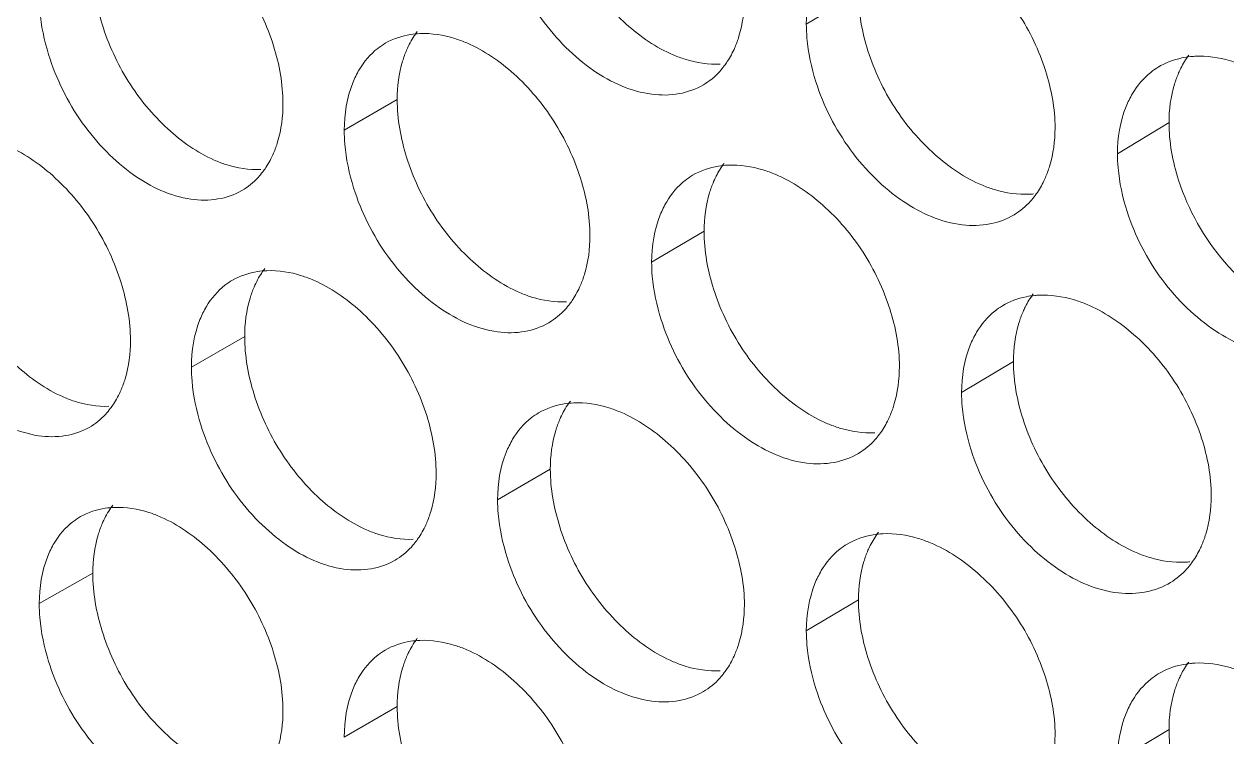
# Model space of a CAD drawing. Header units: millimetres. Extents: x 1177 to 4147, y 93 to 2194.
# Drawn here: x 2607.55 to 2623.16, y 894.5 to 903.75 of the extents above; entities that cross this region are included whole.
import ezdxf

# ---------------------------------------------------------------- set-up
doc = ezdxf.new("R2010")
doc.units = ezdxf.units.MM
doc.header["$LTSCALE"] = 0.1
doc.layers.get('0').update_dxf_attribs({"lineweight": 13})
doc.layers.add('标注', color=251, linetype='Continuous', lineweight=9)

# ---------------------------------------------------------------- blocks, each defined once
blk = doc.blocks.new('02')
at = {"layer": '标注'}
for p, q in [((4509.669, 882.92), (4508.703, 882.346)), ((4501.12, 880.946), (4500.138, 880.379)), ((4515.425, 880.52), (4514.47, 879.941)), ((4506.808, 878.505), (4505.836, 877.934)), ((4498.293, 876.552), (4497.306, 875.987)), ((4512.541, 876.091), (4511.58, 875.515)), ((4503.958, 874.097), (4502.981, 873.528)), ((4495.478, 872.164), (4494.485, 871.601)), ((4495.478, 872.164), (4494.485, 871.601)), ((4509.669, 871.67), (4508.703, 871.096)), ((4501.12, 869.696), (4500.138, 869.129)), ((4501.12, 869.696), (4500.138, 869.129)), ((4515.425, 869.27), (4514.47, 868.691))]:
    blk.add_line(p, q, dxfattribs=at)
for centre, radius, start, end in [((4515.989, 880.089), 1.662, 93.0207, 95.749), ((4512.763, 880.83), 1.64, 272.8765, 275.2009), ((4513.09, 875.668), 1.654, 92.9003, 95.1818), ((4515.644, 874.017), 1.649, 272.9969, 275.7719), ((4515.989, 868.839), 1.662, 93.0207, 95.749)]:
    blk.add_arc(centre, radius, start, end, dxfattribs=at)
for points, knots in [([(4503.958, 885.347), (4503.958, 884.986), (4504.096, 884.237), (4504.579, 883.202), (4505.304, 882.336), (4505.917, 881.911), (4506.237, 881.775)], [0, 0, 0, 0, 0.244219, 0.506251, 0.764892, 1, 1, 1, 1]), ([(4499.003, 880.872), (4499.003, 881.233), (4498.866, 881.983), (4498.385, 883.02), (4497.666, 883.889), (4497.058, 884.318), (4496.741, 884.457)], [0, 0, 0, 0, 0.244427, 0.506785, 0.765518, 1, 1, 1, 1]), ([(4513.313, 880.42), (4513.313, 880.781), (4513.172, 881.53), (4512.681, 882.563), (4511.946, 883.424), (4511.327, 883.844), (4511.004, 883.979)], [0, 0, 0, 0, 0.243576, 0.505139, 0.763987, 1, 1, 1, 1]), ([(4503.157, 883.709), (4503.298, 883.26), (4503.621, 882.615), (4504.227, 881.908), (4504.871, 881.361), (4505.614, 881.021), (4506.341, 881.027), (4506.658, 881.14), (4506.795, 881.22)], [0, 0, 0, 0, 0.286646, 0.428688, 0.564047, 0.800418, 0.903427, 1, 1, 1, 1]), ([(4495.478, 883.414), (4495.478, 883.052), (4495.615, 882.302), (4496.091, 881.265), (4496.806, 880.394), (4497.412, 879.964), (4497.729, 879.825)], [0, 0, 0, 0, 0.244732, 0.507241, 0.765812, 1, 1, 1, 1]), ([(4508.981, 883.464), (4508.935, 883.387), (4508.765, 883.038), (4508.703, 882.643), (4508.703, 882.346)], [0, 0, 0, 0, 0.2325, 1, 1, 1, 1]), ([(4509.669, 882.92), (4509.669, 882.559), (4509.808, 881.81), (4510.296, 880.776), (4511.027, 879.914), (4511.644, 879.493), (4511.966, 879.358)], [0, 0, 0, 0, 0.243882, 0.505596, 0.764283, 1, 1, 1, 1]), ([(4494.485, 882.851), (4494.485, 882.765), (4494.502, 882.403), (4494.577, 882.044), (4494.659, 881.781)], [0, 0, 0, 0, 0.239012, 1, 1, 1, 1]), ([(4507.378, 881.912), (4507.407, 881.98), (4507.514, 882.274), (4507.555, 882.591), (4507.555, 882.831)], [0, 0, 0, 0, 0.235606, 1, 1, 1, 1]), ([(4501.492, 882.209), (4501.473, 882.183), (4501.397, 882.075), (4501.334, 881.957), (4501.295, 881.865)], [0, 0, 0, 0, 0.243764, 1, 1, 1, 1]), ([(4508.703, 882.346), (4508.703, 882.26), (4508.719, 881.898), (4508.797, 881.54), (4508.88, 881.278)], [0, 0, 0, 0, 0.239196, 1, 1, 1, 1]), ([(4500.9, 881.991), (4500.851, 881.962), (4500.659, 881.833), (4500.505, 881.65), (4500.416, 881.5)], [0, 0, 0, 0, 0.244804, 1, 1, 1, 1]), ([(4501.541, 882.17), (4501.484, 882.168), (4501.261, 882.147), (4501.043, 882.074), (4500.9, 881.991)], [0, 0, 0, 0, 0.258684, 1, 1, 1, 1]), ([(4502.412, 881.996), (4502.339, 882.027), (4502.061, 882.131), (4501.759, 882.179), (4501.541, 882.17)], [0, 0, 0, 0, 0.266573, 1, 1, 1, 1]), ([(4504.693, 878.421), (4504.693, 878.782), (4504.554, 879.532), (4504.069, 880.567), (4503.343, 881.433), (4502.731, 881.859), (4502.412, 881.996)], [0, 0, 0, 0, 0.244084, 0.506123, 0.764903, 1, 1, 1, 1]), ([(4494.659, 881.781), (4494.798, 881.333), (4495.115, 880.689), (4495.709, 879.979), (4496.342, 879.428), (4497.071, 879.079), (4497.79, 879.075), (4498.104, 879.181), (4498.239, 879.259)], [0, 0, 0, 0, 0.287891, 0.430312, 0.565838, 0.801787, 0.904179, 1, 1, 1, 1]), ([(4501.295, 881.865), (4501.266, 881.797), (4501.16, 881.502), (4501.12, 881.186), (4501.12, 880.946)], [0, 0, 0, 0, 0.235219, 1, 1, 1, 1]), ([(4506.237, 881.775), (4506.31, 881.744), (4506.589, 881.641), (4506.891, 881.595), (4507.109, 881.605)], [0, 0, 0, 0, 0.26616, 1, 1, 1, 1]), ([(4507.183, 881.573), (4507.202, 881.598), (4507.277, 881.705), (4507.339, 881.821), (4507.378, 881.912)], [0, 0, 0, 0, 0.244103, 1, 1, 1, 1]), ([(4515.791, 881.768), (4515.735, 881.693), (4515.67, 881.584), (4515.616, 881.47), (4515.604, 881.44)], [0, 0, 0, 0, 0.743867, 1, 1, 1, 1]), ([(4516.789, 881.585), (4516.715, 881.615), (4516.43, 881.716), (4516.123, 881.76), (4515.901, 881.749)], [0, 0, 0, 0, 0.265755, 1, 1, 1, 1]), ([(4506.795, 881.22), (4506.907, 881.287), (4507.045, 881.401), (4507.156, 881.537), (4507.183, 881.573)], [0, 0, 0, 0, 0.744319, 1, 1, 1, 1]), ([(4515.224, 881.548), (4515.176, 881.519), (4514.988, 881.387), (4514.837, 881.206), (4514.748, 881.057)], [0, 0, 0, 0, 0.24537, 1, 1, 1, 1]), ([(4515.823, 881.743), (4515.769, 881.737), (4515.56, 881.706), (4515.358, 881.629), (4515.224, 881.548)], [0, 0, 0, 0, 0.257249, 1, 1, 1, 1]), ([(4500.416, 881.5), (4500.37, 881.423), (4500.199, 881.074), (4500.138, 880.677), (4500.138, 880.379)], [0, 0, 0, 0, 0.231788, 1, 1, 1, 1]), ([(4515.604, 881.44), (4515.574, 881.372), (4515.466, 881.077), (4515.425, 880.759), (4515.425, 880.52)], [0, 0, 0, 0, 0.235961, 1, 1, 1, 1]), ([(4508.88, 881.278), (4509.023, 880.828), (4509.35, 880.183), (4509.962, 879.477), (4510.615, 878.933), (4511.366, 878.598), (4512.099, 878.612), (4512.418, 878.729), (4512.556, 878.812)], [0, 0, 0, 0, 0.285826, 0.427621, 0.562871, 0.799523, 0.902937, 1, 1, 1, 1]), ([(4498.829, 879.954), (4498.858, 880.022), (4498.964, 880.316), (4499.003, 880.633), (4499.003, 880.872)], [0, 0, 0, 0, 0.23516, 1, 1, 1, 1]), ([(4501.12, 880.946), (4501.12, 880.585), (4501.257, 879.835), (4501.739, 878.799), (4502.46, 877.932), (4503.071, 877.506), (4503.389, 877.369)], [0, 0, 0, 0, 0.244389, 0.506579, 0.765197, 1, 1, 1, 1]), ([(4514.748, 881.057), (4514.702, 880.98), (4514.532, 880.632), (4514.47, 880.237), (4514.47, 879.941)], [0, 0, 0, 0, 0.232969, 1, 1, 1, 1]), ([(4515.425, 880.52), (4515.425, 880.159), (4515.6, 879.22), (4516.216, 878.124), (4517.032, 877.35), (4517.5, 877.067), (4517.74, 876.969)], [0, 0, 0, 0, 0.243755, 0.63494, 0.825083, 1, 1, 1, 1]), ([(4500.138, 880.379), (4500.138, 880.293), (4500.154, 879.931), (4500.23, 879.573), (4500.313, 879.31)], [0, 0, 0, 0, 0.239084, 1, 1, 1, 1]), ([(4513.134, 879.501), (4513.164, 879.568), (4513.272, 879.863), (4513.313, 880.181), (4513.313, 880.42)], [0, 0, 0, 0, 0.235903, 1, 1, 1, 1]), ([(4496.176, 876.482), (4496.176, 876.843), (4496.039, 877.593), (4495.56, 878.631), (4494.844, 879.502), (4494.239, 879.933), (4493.923, 880.073)], [0, 0, 0, 0, 0.244599, 0.507118, 0.765827, 1, 1, 1, 1]), ([(4497.729, 879.825), (4497.801, 879.794), (4498.076, 879.689), (4498.375, 879.64), (4498.591, 879.649)], [0, 0, 0, 0, 0.266662, 1, 1, 1, 1]), ([(4498.628, 879.606), (4498.648, 879.632), (4498.725, 879.742), (4498.789, 879.861), (4498.829, 879.954)], [0, 0, 0, 0, 0.243623, 1, 1, 1, 1]), ([(4507.178, 879.763), (4507.159, 879.737), (4507.084, 879.631), (4507.023, 879.515), (4506.984, 879.425)], [0, 0, 0, 0, 0.244083, 1, 1, 1, 1]), ([(4514.47, 879.941), (4514.47, 879.855), (4514.487, 879.493), (4514.564, 879.136), (4514.648, 878.874)], [0, 0, 0, 0, 0.239271, 1, 1, 1, 1]), ([(4498.239, 879.259), (4498.352, 879.324), (4498.49, 879.436), (4498.601, 879.57), (4498.628, 879.606)], [0, 0, 0, 0, 0.744037, 1, 1, 1, 1]), ([(4506.595, 879.544), (4506.547, 879.515), (4506.356, 879.385), (4506.204, 879.202), (4506.115, 879.053)], [0, 0, 0, 0, 0.245038, 1, 1, 1, 1]), ([(4507.251, 879.731), (4507.192, 879.728), (4506.965, 879.706), (4506.741, 879.63), (4506.595, 879.544)], [0, 0, 0, 0, 0.258729, 1, 1, 1, 1]), ([(4508.128, 879.561), (4508.055, 879.592), (4507.774, 879.695), (4507.471, 879.741), (4507.251, 879.731)], [0, 0, 0, 0, 0.26624, 1, 1, 1, 1]), ([(4510.428, 875.997), (4510.428, 876.358), (4510.288, 877.107), (4509.799, 878.141), (4509.067, 879.003), (4508.45, 879.426), (4508.128, 879.561)], [0, 0, 0, 0, 0.243745, 0.505466, 0.764291, 1, 1, 1, 1]), ([(4500.313, 879.31), (4500.453, 878.861), (4500.774, 878.217), (4501.376, 877.508), (4502.016, 876.96), (4502.755, 876.617), (4503.479, 876.619), (4503.795, 876.73), (4503.931, 876.81)], [0, 0, 0, 0, 0.287059, 0.429226, 0.56464, 0.800871, 0.903676, 1, 1, 1, 1]), ([(4506.984, 879.425), (4506.955, 879.357), (4506.848, 879.062), (4506.808, 878.745), (4506.808, 878.505)], [0, 0, 0, 0, 0.235516, 1, 1, 1, 1]), ([(4511.966, 879.358), (4512.039, 879.328), (4512.321, 879.226), (4512.625, 879.181), (4512.845, 879.192)], [0, 0, 0, 0, 0.265834, 1, 1, 1, 1]), ([(4512.944, 879.168), (4513, 879.245), (4513.067, 879.355), (4513.121, 879.47), (4513.134, 879.501)], [0, 0, 0, 0, 0.743715, 1, 1, 1, 1]), ([(4512.556, 878.812), (4512.668, 878.88), (4512.806, 878.995), (4512.917, 879.132), (4512.944, 879.168)], [0, 0, 0, 0, 0.744496, 1, 1, 1, 1]), ([(4492.675, 879.032), (4492.675, 878.671), (4492.811, 877.921), (4493.285, 876.882), (4493.997, 876.01), (4494.601, 875.578), (4494.917, 875.439)], [0, 0, 0, 0, 0.244904, 0.507573, 0.76612, 1, 1, 1, 1]), ([(4506.115, 879.053), (4506.069, 878.976), (4505.898, 878.627), (4505.836, 878.231), (4505.836, 877.934)], [0, 0, 0, 0, 0.232263, 1, 1, 1, 1]), ([(4514.648, 878.874), (4514.793, 878.423), (4515.124, 877.777), (4515.744, 877.074), (4516.404, 876.532), (4517.165, 876.203), (4517.903, 876.225), (4518.224, 876.346), (4518.362, 876.431)], [0, 0, 0, 0, 0.285015, 0.426566, 0.56171, 0.798641, 0.902454, 1, 1, 1, 1]), ([(4504.517, 877.503), (4504.546, 877.57), (4504.653, 877.865), (4504.693, 878.182), (4504.693, 878.421)], [0, 0, 0, 0, 0.235457, 1, 1, 1, 1]), ([(4506.808, 878.505), (4506.808, 878.144), (4506.946, 877.395), (4507.432, 876.361), (4508.16, 875.497), (4508.775, 875.074), (4509.096, 874.938)], [0, 0, 0, 0, 0.24405, 0.505923, 0.764587, 1, 1, 1, 1]), ([(4498.704, 877.774), (4498.647, 877.772), (4498.427, 877.752), (4498.211, 877.681), (4498.069, 877.599)], [0, 0, 0, 0, 0.258662, 1, 1, 1, 1]), ([(4498.667, 877.817), (4498.647, 877.791), (4498.57, 877.682), (4498.507, 877.563), (4498.468, 877.47)], [0, 0, 0, 0, 0.243602, 1, 1, 1, 1]), ([(4499.57, 877.598), (4499.498, 877.63), (4499.221, 877.735), (4498.921, 877.783), (4498.704, 877.774)], [0, 0, 0, 0, 0.266742, 1, 1, 1, 1]), ([(4505.836, 877.934), (4505.836, 877.847), (4505.853, 877.486), (4505.93, 877.128), (4506.013, 876.865)], [0, 0, 0, 0, 0.239158, 1, 1, 1, 1]), ([(4498.069, 877.599), (4498.02, 877.571), (4497.827, 877.442), (4497.673, 877.259), (4497.584, 877.109)], [0, 0, 0, 0, 0.244683, 1, 1, 1, 1]), ([(4501.842, 874.018), (4501.842, 874.379), (4501.704, 875.129), (4501.221, 876.165), (4500.499, 877.032), (4499.889, 877.46), (4499.57, 877.598)], [0, 0, 0, 0, 0.244255, 0.506454, 0.76521, 1, 1, 1, 1]), ([(4491.85, 877.402), (4491.988, 876.954), (4492.302, 876.311), (4492.894, 875.599), (4493.522, 875.047), (4494.247, 874.696), (4494.963, 874.687), (4495.276, 874.792), (4495.411, 874.869)], [0, 0, 0, 0, 0.288311, 0.430859, 0.566442, 0.80225, 0.904434, 1, 1, 1, 1]), ([(4498.468, 877.47), (4498.439, 877.402), (4498.333, 877.107), (4498.293, 876.791), (4498.293, 876.552)], [0, 0, 0, 0, 0.235071, 1, 1, 1, 1]), ([(4503.389, 877.369), (4503.462, 877.337), (4503.74, 877.234), (4504.041, 877.186), (4504.258, 877.196)], [0, 0, 0, 0, 0.266325, 1, 1, 1, 1]), ([(4504.32, 877.161), (4504.339, 877.186), (4504.415, 877.294), (4504.477, 877.411), (4504.517, 877.503)], [0, 0, 0, 0, 0.243945, 1, 1, 1, 1]), ([(4512.941, 877.315), (4512.887, 877.31), (4512.676, 877.28), (4512.472, 877.204), (4512.336, 877.123)], [0, 0, 0, 0, 0.257466, 1, 1, 1, 1]), ([(4512.909, 877.343), (4512.852, 877.267), (4512.786, 877.157), (4512.732, 877.042), (4512.719, 877.012)], [0, 0, 0, 0, 0.743694, 1, 1, 1, 1]), ([(4513.891, 877.154), (4513.817, 877.184), (4513.533, 877.286), (4513.228, 877.331), (4513.007, 877.319)], [0, 0, 0, 0, 0.265915, 1, 1, 1, 1]), ([(4497.584, 877.109), (4497.538, 877.032), (4497.367, 876.682), (4497.306, 876.285), (4497.306, 875.987)], [0, 0, 0, 0, 0.231548, 1, 1, 1, 1]), ([(4503.931, 876.81), (4504.044, 876.876), (4504.182, 876.989), (4504.293, 877.125), (4504.32, 877.161)], [0, 0, 0, 0, 0.744227, 1, 1, 1, 1]), ([(4512.336, 877.123), (4512.288, 877.094), (4512.099, 876.963), (4511.948, 876.781), (4511.859, 876.632)], [0, 0, 0, 0, 0.245262, 1, 1, 1, 1]), ([(4516.208, 873.6), (4516.208, 873.961), (4516.067, 874.71), (4515.574, 875.741), (4514.836, 876.601), (4514.214, 877.02), (4513.891, 877.154)], [0, 0, 0, 0, 0.243409, 0.504813, 0.763684, 1, 1, 1, 1]), ([(4506.013, 876.865), (4506.155, 876.415), (4506.48, 875.771), (4507.089, 875.064), (4507.737, 874.518), (4508.484, 874.181), (4509.215, 874.191), (4509.533, 874.306), (4509.67, 874.388)], [0, 0, 0, 0, 0.286235, 0.428153, 0.563457, 0.799968, 0.903181, 1, 1, 1, 1]), ([(4512.719, 877.012), (4512.69, 876.944), (4512.582, 876.649), (4512.541, 876.331), (4512.541, 876.091)], [0, 0, 0, 0, 0.235813, 1, 1, 1, 1]), ([(4511.859, 876.632), (4511.813, 876.555), (4511.643, 876.207), (4511.58, 875.812), (4511.58, 875.515)], [0, 0, 0, 0, 0.232735, 1, 1, 1, 1]), ([(4496.002, 875.565), (4496.031, 875.632), (4496.137, 875.927), (4496.176, 876.243), (4496.176, 876.482)], [0, 0, 0, 0, 0.235011, 1, 1, 1, 1]), ([(4498.293, 876.552), (4498.293, 876.19), (4498.43, 875.441), (4498.909, 874.404), (4499.627, 873.535), (4500.236, 873.107), (4500.554, 872.969)], [0, 0, 0, 0, 0.24456, 0.50691, 0.765504, 1, 1, 1, 1]), ([(4497.306, 875.987), (4497.306, 875.901), (4497.322, 875.538), (4497.398, 875.18), (4497.48, 874.917)], [0, 0, 0, 0, 0.239048, 1, 1, 1, 1]), ([(4510.25, 875.078), (4510.28, 875.146), (4510.387, 875.44), (4510.428, 875.758), (4510.428, 875.997)], [0, 0, 0, 0, 0.235754, 1, 1, 1, 1]), ([(4512.541, 876.091), (4512.541, 875.73), (4512.681, 874.982), (4513.171, 873.949), (4513.905, 873.088), (4514.524, 872.669), (4514.847, 872.535)], [0, 0, 0, 0, 0.243714, 0.505271, 0.763981, 1, 1, 1, 1]), ([(4495.803, 875.218), (4495.823, 875.244), (4495.9, 875.353), (4495.962, 875.472), (4496.002, 875.565)], [0, 0, 0, 0, 0.243534, 1, 1, 1, 1]), ([(4494.917, 875.439), (4494.988, 875.407), (4495.262, 875.301), (4495.56, 875.252), (4495.775, 875.26)], [0, 0, 0, 0, 0.266833, 1, 1, 1, 1]), ([(4504.391, 875.322), (4504.332, 875.32), (4504.107, 875.298), (4503.886, 875.223), (4503.742, 875.139)], [0, 0, 0, 0, 0.258706, 1, 1, 1, 1]), ([(4504.329, 875.358), (4504.31, 875.332), (4504.235, 875.225), (4504.173, 875.108), (4504.134, 875.016)], [0, 0, 0, 0, 0.243924, 1, 1, 1, 1]), ([(4505.264, 875.15), (4505.191, 875.181), (4504.912, 875.285), (4504.609, 875.332), (4504.391, 875.322)], [0, 0, 0, 0, 0.266406, 1, 1, 1, 1]), ([(4511.58, 875.515), (4511.58, 875.429), (4511.597, 875.067), (4511.675, 874.71), (4511.758, 874.448)], [0, 0, 0, 0, 0.239233, 1, 1, 1, 1]), ([(4495.411, 874.869), (4495.525, 874.933), (4495.664, 875.047), (4495.776, 875.183), (4495.803, 875.218)], [0, 0, 0, 0, 0.743822, 1, 1, 1, 1]), ([(4503.742, 875.139), (4503.693, 875.11), (4503.502, 874.981), (4503.349, 874.798), (4503.26, 874.648)], [0, 0, 0, 0, 0.244922, 1, 1, 1, 1]), ([(4507.555, 871.581), (4507.555, 871.942), (4507.415, 872.691), (4506.928, 873.725), (4506.199, 874.59), (4505.585, 875.014), (4505.264, 875.15)], [0, 0, 0, 0, 0.243914, 0.505794, 0.764596, 1, 1, 1, 1]), ([(4510.058, 874.742), (4510.115, 874.819), (4510.183, 874.93), (4510.237, 875.047), (4510.25, 875.078)], [0, 0, 0, 0, 0.74354, 1, 1, 1, 1]), ([(4497.48, 874.917), (4497.62, 874.468), (4497.939, 873.825), (4498.537, 873.115), (4499.173, 872.566), (4499.907, 872.22), (4500.629, 872.219), (4500.944, 872.327), (4501.08, 872.406)], [0, 0, 0, 0, 0.287474, 0.429768, 0.565237, 0.801327, 0.903927, 1, 1, 1, 1]), ([(4504.134, 875.016), (4504.105, 874.949), (4503.998, 874.654), (4503.958, 874.337), (4503.958, 874.097)], [0, 0, 0, 0, 0.235368, 1, 1, 1, 1]), ([(4509.096, 874.938), (4509.169, 874.908), (4509.449, 874.805), (4509.753, 874.759), (4509.971, 874.77)], [0, 0, 0, 0, 0.265996, 1, 1, 1, 1]), ([(4503.26, 874.648), (4503.214, 874.571), (4503.043, 874.222), (4502.981, 873.826), (4502.981, 873.528)], [0, 0, 0, 0, 0.232026, 1, 1, 1, 1]), ([(4509.67, 874.388), (4509.782, 874.455), (4509.92, 874.57), (4510.031, 874.706), (4510.058, 874.742)], [0, 0, 0, 0, 0.744409, 1, 1, 1, 1]), ([(4511.758, 874.448), (4511.902, 873.997), (4512.231, 873.352), (4512.847, 872.647), (4513.504, 872.104), (4514.26, 871.772), (4514.996, 871.79), (4515.316, 871.909), (4515.454, 871.993)], [0, 0, 0, 0, 0.28542, 0.427092, 0.562289, 0.79908, 0.902694, 1, 1, 1, 1]), ([(4501.667, 873.1), (4501.696, 873.168), (4501.802, 873.462), (4501.842, 873.779), (4501.842, 874.018)], [0, 0, 0, 0, 0.235309, 1, 1, 1, 1]), ([(4503.958, 874.097), (4503.958, 873.736), (4504.096, 872.987), (4504.579, 871.952), (4505.304, 871.086), (4505.917, 870.661), (4506.237, 870.525)], [0, 0, 0, 0, 0.244219, 0.506251, 0.764892, 1, 1, 1, 1]), ([(4502.981, 873.528), (4502.981, 873.442), (4502.998, 873.08), (4503.074, 872.722), (4503.157, 872.459)], [0, 0, 0, 0, 0.239121, 1, 1, 1, 1]), ([(4516.029, 872.68), (4516.059, 872.748), (4516.167, 873.043), (4516.208, 873.36), (4516.208, 873.6)], [0, 0, 0, 0, 0.236051, 1, 1, 1, 1]), ([(4495.878, 873.386), (4495.821, 873.383), (4495.604, 873.364), (4495.39, 873.294), (4495.25, 873.214)], [0, 0, 0, 0, 0.258641, 1, 1, 1, 1]), ([(4495.878, 873.386), (4495.821, 873.383), (4495.604, 873.364), (4495.39, 873.294), (4495.25, 873.214)], [0, 0, 0, 0, 0.258641, 1, 1, 1, 1]), ([(4495.849, 873.427), (4495.83, 873.401), (4495.753, 873.292), (4495.691, 873.174), (4495.652, 873.081)], [0, 0, 0, 0, 0.243518, 1, 1, 1, 1]), ([(4495.849, 873.427), (4495.83, 873.401), (4495.753, 873.292), (4495.691, 873.174), (4495.652, 873.081)], [0, 0, 0, 0, 0.243518, 1, 1, 1, 1]), ([(4496.741, 873.207), (4496.668, 873.239), (4496.393, 873.344), (4496.094, 873.394), (4495.878, 873.386)], [0, 0, 0, 0, 0.266913, 1, 1, 1, 1]), ([(4496.741, 873.207), (4496.668, 873.239), (4496.393, 873.344), (4496.094, 873.394), (4495.878, 873.386)], [0, 0, 0, 0, 0.266913, 1, 1, 1, 1]), ([(4495.25, 873.214), (4495.201, 873.186), (4495.007, 873.058), (4494.853, 872.875), (4494.763, 872.724)], [0, 0, 0, 0, 0.24456, 1, 1, 1, 1]), ([(4495.25, 873.214), (4495.201, 873.186), (4495.007, 873.058), (4494.853, 872.875), (4494.763, 872.724)], [0, 0, 0, 0, 0.24456, 1, 1, 1, 1]), ([(4495.652, 873.081), (4495.623, 873.014), (4495.517, 872.719), (4495.478, 872.403), (4495.478, 872.164)], [0, 0, 0, 0, 0.234922, 1, 1, 1, 1]), ([(4495.652, 873.081), (4495.623, 873.014), (4495.517, 872.719), (4495.478, 872.403), (4495.478, 872.164)], [0, 0, 0, 0, 0.234922, 1, 1, 1, 1]), ([(4499.003, 869.622), (4499.003, 869.983), (4498.866, 870.733), (4498.385, 871.77), (4497.666, 872.639), (4497.058, 873.068), (4496.741, 873.207)], [0, 0, 0, 0, 0.244427, 0.506785, 0.765518, 1, 1, 1, 1]), ([(4499.003, 869.622), (4499.003, 869.983), (4498.866, 870.733), (4498.385, 871.77), (4497.666, 872.639), (4497.058, 873.068), (4496.741, 873.207)], [0, 0, 0, 0, 0.244427, 0.506785, 0.765518, 1, 1, 1, 1]), ([(4501.468, 872.755), (4501.488, 872.781), (4501.564, 872.889), (4501.627, 873.008), (4501.667, 873.1)], [0, 0, 0, 0, 0.243785, 1, 1, 1, 1]), ([(4500.554, 872.969), (4500.626, 872.937), (4500.902, 872.833), (4501.202, 872.785), (4501.419, 872.794)], [0, 0, 0, 0, 0.266492, 1, 1, 1, 1]), ([(4510.123, 872.897), (4510.064, 872.894), (4509.833, 872.871), (4509.608, 872.793), (4509.46, 872.705)], [0, 0, 0, 0, 0.258753, 1, 1, 1, 1]), ([(4510.038, 872.925), (4509.981, 872.848), (4509.913, 872.737), (4509.859, 872.62), (4509.846, 872.59)], [0, 0, 0, 0, 0.74352, 1, 1, 1, 1]), ([(4511.004, 872.729), (4510.93, 872.76), (4510.648, 872.862), (4510.343, 872.908), (4510.123, 872.897)], [0, 0, 0, 0, 0.266077, 1, 1, 1, 1]), ([(4494.763, 872.724), (4494.717, 872.647), (4494.547, 872.297), (4494.485, 871.9), (4494.485, 871.601)], [0, 0, 0, 0, 0.231308, 1, 1, 1, 1]), ([(4494.763, 872.724), (4494.717, 872.647), (4494.547, 872.297), (4494.485, 871.9), (4494.485, 871.601)], [0, 0, 0, 0, 0.231308, 1, 1, 1, 1]), ([(4501.08, 872.406), (4501.192, 872.471), (4501.33, 872.584), (4501.441, 872.719), (4501.468, 872.755)], [0, 0, 0, 0, 0.744134, 1, 1, 1, 1]), ([(4509.46, 872.705), (4509.412, 872.676), (4509.222, 872.545), (4509.07, 872.363), (4508.981, 872.214)], [0, 0, 0, 0, 0.245151, 1, 1, 1, 1]), ([(4513.313, 869.17), (4513.313, 869.531), (4513.172, 870.28), (4512.681, 871.313), (4511.946, 872.174), (4511.327, 872.594), (4511.004, 872.729)], [0, 0, 0, 0, 0.243576, 0.505139, 0.763987, 1, 1, 1, 1]), ([(4515.841, 872.351), (4515.897, 872.427), (4515.963, 872.536), (4516.016, 872.65), (4516.029, 872.68)], [0, 0, 0, 0, 0.743887, 1, 1, 1, 1]), ([(4503.157, 872.459), (4503.298, 872.01), (4503.621, 871.365), (4504.227, 870.658), (4504.871, 870.111), (4505.614, 869.771), (4506.341, 869.777), (4506.658, 869.89), (4506.795, 869.97)], [0, 0, 0, 0, 0.286646, 0.428688, 0.564047, 0.800418, 0.903427, 1, 1, 1, 1]), ([(4509.846, 872.59), (4509.817, 872.522), (4509.709, 872.227), (4509.669, 871.91), (4509.669, 871.67)], [0, 0, 0, 0, 0.235665, 1, 1, 1, 1]), ([(4514.847, 872.535), (4514.921, 872.505), (4515.204, 872.403), (4515.51, 872.359), (4515.73, 872.371)], [0, 0, 0, 0, 0.265674, 1, 1, 1, 1]), ([(4508.981, 872.214), (4508.935, 872.137), (4508.765, 871.788), (4508.703, 871.393), (4508.703, 871.096)], [0, 0, 0, 0, 0.2325, 1, 1, 1, 1]), ([(4515.454, 871.993), (4515.566, 872.061), (4515.703, 872.178), (4515.814, 872.315), (4515.841, 872.351)], [0, 0, 0, 0, 0.744581, 1, 1, 1, 1]), ([(4495.478, 872.164), (4495.478, 871.802), (4495.615, 871.052), (4496.091, 870.015), (4496.806, 869.144), (4497.412, 868.714), (4497.729, 868.575)], [0, 0, 0, 0, 0.244732, 0.507241, 0.765812, 1, 1, 1, 1]), ([(4495.478, 872.164), (4495.478, 871.802), (4495.615, 871.052), (4496.091, 870.015), (4496.806, 869.144), (4497.412, 868.714), (4497.729, 868.575)], [0, 0, 0, 0, 0.244732, 0.507241, 0.765812, 1, 1, 1, 1]), ([(4494.485, 871.601), (4494.485, 871.515), (4494.502, 871.153), (4494.577, 870.794), (4494.659, 870.531)], [0, 0, 0, 0, 0.239012, 1, 1, 1, 1]), ([(4494.485, 871.601), (4494.485, 871.515), (4494.502, 871.153), (4494.577, 870.794), (4494.659, 870.531)], [0, 0, 0, 0, 0.239012, 1, 1, 1, 1]), ([(4507.378, 870.662), (4507.407, 870.73), (4507.514, 871.024), (4507.555, 871.341), (4507.555, 871.581)], [0, 0, 0, 0, 0.235606, 1, 1, 1, 1]), ([(4509.669, 871.67), (4509.669, 871.309), (4509.808, 870.56), (4510.296, 869.526), (4511.027, 868.664), (4511.644, 868.243), (4511.966, 868.108)], [0, 0, 0, 0, 0.243882, 0.505596, 0.764283, 1, 1, 1, 1]), ([(4508.703, 871.096), (4508.703, 871.01), (4508.719, 870.648), (4508.797, 870.29), (4508.88, 870.028)], [0, 0, 0, 0, 0.239196, 1, 1, 1, 1]), ([(4501.541, 870.92), (4501.484, 870.918), (4501.261, 870.897), (4501.043, 870.824), (4500.9, 870.741)], [0, 0, 0, 0, 0.258684, 1, 1, 1, 1]), ([(4501.541, 870.92), (4501.484, 870.918), (4501.261, 870.897), (4501.043, 870.824), (4500.9, 870.741)], [0, 0, 0, 0, 0.258684, 1, 1, 1, 1]), ([(4501.492, 870.959), (4501.473, 870.933), (4501.397, 870.825), (4501.334, 870.707), (4501.295, 870.615)], [0, 0, 0, 0, 0.243764, 1, 1, 1, 1]), ([(4501.492, 870.959), (4501.473, 870.933), (4501.397, 870.825), (4501.334, 870.707), (4501.295, 870.615)], [0, 0, 0, 0, 0.243764, 1, 1, 1, 1]), ([(4502.412, 870.746), (4502.339, 870.777), (4502.061, 870.881), (4501.759, 870.929), (4501.541, 870.92)], [0, 0, 0, 0, 0.266573, 1, 1, 1, 1]), ([(4502.412, 870.746), (4502.339, 870.777), (4502.061, 870.881), (4501.759, 870.929), (4501.541, 870.92)], [0, 0, 0, 0, 0.266573, 1, 1, 1, 1]), ([(4500.9, 870.741), (4500.851, 870.712), (4500.659, 870.583), (4500.505, 870.4), (4500.416, 870.25)], [0, 0, 0, 0, 0.244804, 1, 1, 1, 1]), ([(4500.9, 870.741), (4500.851, 870.712), (4500.659, 870.583), (4500.505, 870.4), (4500.416, 870.25)], [0, 0, 0, 0, 0.244804, 1, 1, 1, 1]), ([(4501.295, 870.615), (4501.266, 870.547), (4501.16, 870.252), (4501.12, 869.936), (4501.12, 869.696)], [0, 0, 0, 0, 0.235219, 1, 1, 1, 1]), ([(4501.295, 870.615), (4501.266, 870.547), (4501.16, 870.252), (4501.12, 869.936), (4501.12, 869.696)], [0, 0, 0, 0, 0.235219, 1, 1, 1, 1]), ([(4504.693, 867.171), (4504.693, 867.532), (4504.554, 868.282), (4504.069, 869.317), (4503.343, 870.183), (4502.731, 870.609), (4502.412, 870.746)], [0, 0, 0, 0, 0.244084, 0.506123, 0.764903, 1, 1, 1, 1]), ([(4504.693, 867.171), (4504.693, 867.532), (4504.554, 868.282), (4504.069, 869.317), (4503.343, 870.183), (4502.731, 870.609), (4502.412, 870.746)], [0, 0, 0, 0, 0.244084, 0.506123, 0.764903, 1, 1, 1, 1]), ([(4507.183, 870.323), (4507.202, 870.348), (4507.277, 870.455), (4507.339, 870.571), (4507.378, 870.662)], [0, 0, 0, 0, 0.244103, 1, 1, 1, 1]), ([(4494.659, 870.531), (4494.798, 870.083), (4495.115, 869.439), (4495.709, 868.729), (4496.342, 868.178), (4497.071, 867.829), (4497.79, 867.825), (4498.104, 867.931), (4498.239, 868.009)], [0, 0, 0, 0, 0.287891, 0.430312, 0.565838, 0.801787, 0.904179, 1, 1, 1, 1]), ([(4494.659, 870.531), (4494.798, 870.083), (4495.115, 869.439), (4495.709, 868.729), (4496.342, 868.178), (4497.071, 867.829), (4497.79, 867.825), (4498.104, 867.931), (4498.239, 868.009)], [0, 0, 0, 0, 0.287891, 0.430312, 0.565838, 0.801787, 0.904179, 1, 1, 1, 1]), ([(4506.237, 870.525), (4506.31, 870.494), (4506.589, 870.391), (4506.891, 870.345), (4507.109, 870.355)], [0, 0, 0, 0, 0.26616, 1, 1, 1, 1]), ([(4515.823, 870.493), (4515.769, 870.487), (4515.56, 870.456), (4515.358, 870.379), (4515.224, 870.298)], [0, 0, 0, 0, 0.257249, 1, 1, 1, 1]), ([(4515.791, 870.518), (4515.735, 870.443), (4515.67, 870.334), (4515.616, 870.22), (4515.604, 870.19)], [0, 0, 0, 0, 0.743867, 1, 1, 1, 1]), ([(4516.789, 870.335), (4516.715, 870.365), (4516.43, 870.466), (4516.123, 870.51), (4515.901, 870.499)], [0, 0, 0, 0, 0.265755, 1, 1, 1, 1]), ([(4500.416, 870.25), (4500.37, 870.173), (4500.199, 869.824), (4500.138, 869.427), (4500.138, 869.129)], [0, 0, 0, 0, 0.231788, 1, 1, 1, 1]), ([(4500.416, 870.25), (4500.37, 870.173), (4500.199, 869.824), (4500.138, 869.427), (4500.138, 869.129)], [0, 0, 0, 0, 0.231788, 1, 1, 1, 1]), ([(4506.795, 869.97), (4506.907, 870.037), (4507.045, 870.151), (4507.156, 870.287), (4507.183, 870.323)], [0, 0, 0, 0, 0.744319, 1, 1, 1, 1]), ([(4515.224, 870.298), (4515.176, 870.269), (4514.988, 870.137), (4514.837, 869.956), (4514.748, 869.807)], [0, 0, 0, 0, 0.24537, 1, 1, 1, 1]), ([(4515.604, 870.19), (4515.574, 870.122), (4515.466, 869.827), (4515.425, 869.509), (4515.425, 869.27)], [0, 0, 0, 0, 0.235961, 1, 1, 1, 1]), ([(4508.88, 870.028), (4509.023, 869.578), (4509.35, 868.933), (4509.962, 868.227), (4510.615, 867.683), (4511.366, 867.348), (4512.099, 867.362), (4512.418, 867.479), (4512.556, 867.562)], [0, 0, 0, 0, 0.285826, 0.427621, 0.562871, 0.799523, 0.902937, 1, 1, 1, 1]), ([(4514.748, 869.807), (4514.702, 869.73), (4514.532, 869.382), (4514.47, 868.987), (4514.47, 868.691)], [0, 0, 0, 0, 0.232969, 1, 1, 1, 1]), ([(4498.829, 868.704), (4498.858, 868.772), (4498.964, 869.066), (4499.003, 869.383), (4499.003, 869.622)], [0, 0, 0, 0, 0.23516, 1, 1, 1, 1]), ([(4498.829, 868.704), (4498.858, 868.772), (4498.964, 869.066), (4499.003, 869.383), (4499.003, 869.622)], [0, 0, 0, 0, 0.23516, 1, 1, 1, 1]), ([(4501.12, 869.696), (4501.12, 869.335), (4501.257, 868.585), (4501.739, 867.549), (4502.46, 866.682), (4503.071, 866.256), (4503.389, 866.119)], [0, 0, 0, 0, 0.244389, 0.506579, 0.765197, 1, 1, 1, 1]), ([(4501.12, 869.696), (4501.12, 869.335), (4501.257, 868.585), (4501.739, 867.549), (4502.46, 866.682), (4503.071, 866.256), (4503.389, 866.119)], [0, 0, 0, 0, 0.244389, 0.506579, 0.765197, 1, 1, 1, 1]), ([(4513.134, 868.251), (4513.164, 868.318), (4513.272, 868.613), (4513.313, 868.931), (4513.313, 869.17)], [0, 0, 0, 0, 0.235903, 1, 1, 1, 1]), ([(4515.425, 869.27), (4515.425, 868.909), (4515.6, 867.97), (4516.216, 866.874), (4517.032, 866.1), (4517.5, 865.817), (4517.74, 865.719)], [0, 0, 0, 0, 0.243755, 0.63494, 0.825083, 1, 1, 1, 1])]:
    blk.add_open_spline(points, degree=3, knots=knots, dxfattribs=at)

msp = doc.modelspace()

# ---------------------------------------------------------------- block references
at = {"xscale": 0.7, "yscale": 0.7, "zscale": 0.7}
msp.add_blockref('02', (-538.391, 286.112), dxfattribs=at)

doc.saveas('drawing.dxf')
